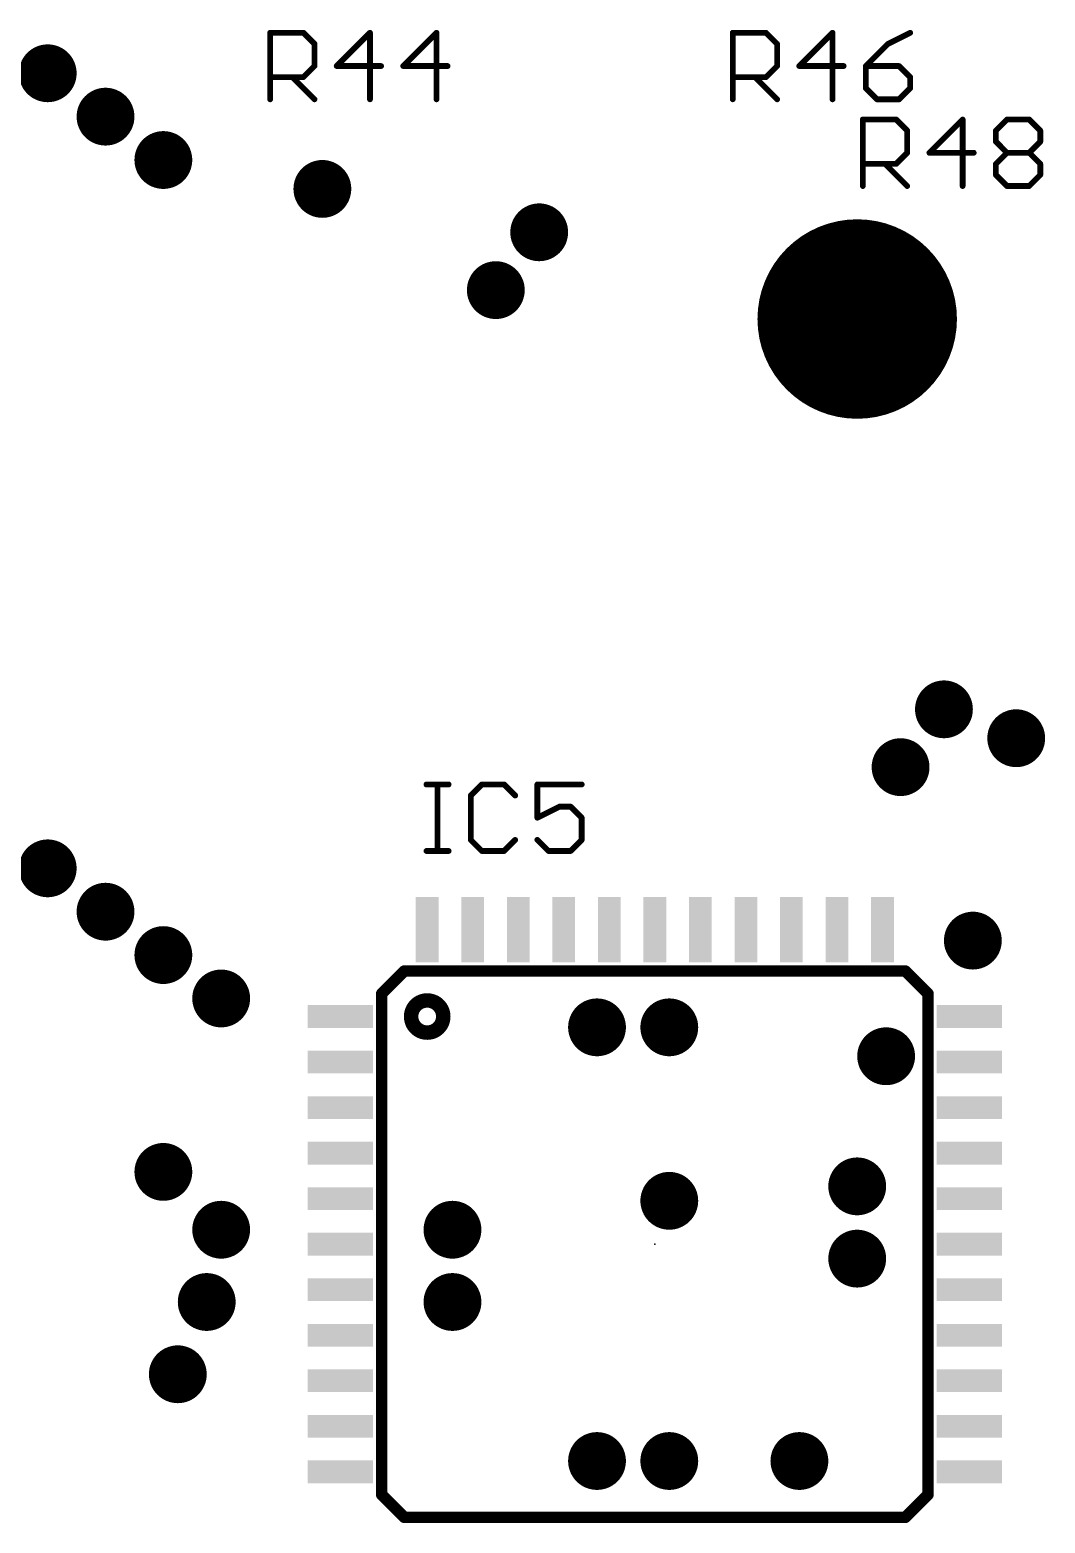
# Model space of a CAD drawing. Extents: x -10 to 136, y 0 to 101.
# Drawn here: x 66.49 to 84.33, y 48.44 to 74.68 of the extents above; entities that cross this region are included whole.
import ezdxf

# ---------------------------------------------------------------- set-up
doc = ezdxf.new("R2010")
doc.units = 0
for name, color, linetype in [('18', 92, 'CONTINUOUS'), ('20', 7, 'CONTINUOUS'), ('21', 253, 'CONTINUOUS'), ('23', 7, 'CONTINUOUS'), ('25', 253, 'CONTINUOUS'), ('51', 253, 'CONTINUOUS')]:
    doc.layers.add(name, color=color, linetype=linetype)

# ---------------------------------------------------------------- blocks, each defined once
blk = doc.blocks.new('RECT')
blk.add_solid([(-0.5, -0.5), (0.5, -0.5), (-0.5, 0.5), (0.5, 0.5)])
blk = doc.blocks.new('ROUNDV')
at = {"const_width": 0.5}
blk.add_lwpolyline([(0, -0.25, 1), (0, 0.25, 1), (0, -0.25)], format="xyb", dxfattribs=at)

msp = doc.modelspace()

# ---------------------------------------------------------------- linework, layer by layer
at = {"layer": '20'}
msp.add_circle((81.026, 69.596), 1.651, dxfattribs=at)
at = {"layer": '21', "const_width": 0.2032}
for points in [[(72.67, 57.74), (73.07, 58.14)], [(73.07, 58.14), (81.87, 58.14)], [(81.87, 58.14), (82.27, 57.74)], [(72.67, 48.94), (72.67, 57.74)], [(82.27, 57.74), (82.27, 48.94)], [(73.07, 48.54), (72.67, 48.94)], [(82.27, 48.94), (81.87, 48.54)], [(81.87, 48.54), (73.07, 48.54)]]:
    msp.add_lwpolyline(points, dxfattribs=at)
at = {"layer": '21'}
for points, const_width in [([(73.07, 58.1908, 1), (73.07, 58.0892)], 0.1016), ([(73.1059, 58.1041, 1), (73.0341, 58.1759)], 0.1016), ([(81.9059, 58.1759, 1), (81.8341, 58.1041)], 0.1016), ([(81.87, 58.0892, 1), (81.87, 58.1908)], 0.1016), ([(72.7208, 57.74, 1), (72.6192, 57.74)], 0.1016), ([(72.6341, 57.7759, 1), (72.7059, 57.7041)], 0.1016), ([(73.47, 57.0573, 1), (73.47, 57.6227, 1), (73.47, 57.0573)], 0.254), ([(82.3208, 57.74, 1), (82.2192, 57.74)], 0.1016), ([(82.2341, 57.7041, 1), (82.3059, 57.7759)], 0.1016), ([(72.7059, 48.9759, 1), (72.6341, 48.9041)], 0.1016), ([(72.6192, 48.94, 1), (72.7208, 48.94)], 0.1016), ([(82.2192, 48.94, 1), (82.3208, 48.94)], 0.1016), ([(82.3059, 48.9041, 1), (82.2341, 48.9759)], 0.1016), ([(73.07, 48.5908, 1), (73.07, 48.4892)], 0.1016), ([(73.0341, 48.5041, 1), (73.1059, 48.5759)], 0.1016), ([(81.8341, 48.5759, 1), (81.9059, 48.5041)], 0.1016), ([(81.87, 48.4892, 1), (81.87, 48.5908)], 0.1016)]:
    msp.add_lwpolyline(points, format="xyb", dxfattribs=dict(at, const_width=const_width))
at = {"layer": '23'}
msp.add_point((77.47, 53.34), dxfattribs=at)
at = {"layer": '25', "const_width": 0.1016}
for points in [[(70.7107, 73.4568), (70.7107, 74.6261)], [(70.7107, 74.6261), (71.2953, 74.6261)], [(71.2953, 74.6261), (71.4902, 74.4312)], [(72.4646, 74.6261), (71.88, 74.0414)], [(72.4646, 73.4568), (72.4646, 74.6261)], [(73.6339, 74.6261), (73.0493, 74.0414)], [(73.6339, 73.4568), (73.6339, 74.6261)], [(78.8387, 73.4568), (78.8387, 74.6261)], [(78.8387, 74.6261), (79.4233, 74.6261)], [(79.4233, 74.6261), (79.6182, 74.4312)], [(80.5926, 74.6261), (80.008, 74.0414)], [(80.5926, 73.4568), (80.5926, 74.6261)], [(81.9568, 74.6261), (81.567, 74.4312)], [(71.4902, 74.4312), (71.4902, 74.0414)], [(79.6182, 74.4312), (79.6182, 74.0414)], [(81.567, 74.4312), (81.1773, 74.0414)], [(71.4902, 74.0414), (71.2953, 73.8465)], [(71.88, 74.0414), (72.6595, 74.0414)], [(73.0493, 74.0414), (73.8288, 74.0414)], [(79.6182, 74.0414), (79.4233, 73.8465)], [(80.008, 74.0414), (80.7875, 74.0414)], [(81.1773, 74.0414), (81.1773, 73.6516)], [(81.7619, 74.0414), (81.1773, 74.0414)], [(81.9568, 73.8465), (81.7619, 74.0414)], [(71.2953, 73.8465), (70.7107, 73.8465)], [(71.1004, 73.8465), (71.4902, 73.4568)], [(79.4233, 73.8465), (78.8387, 73.8465)], [(79.2284, 73.8465), (79.6182, 73.4568)], [(81.9568, 73.6516), (81.9568, 73.8465)], [(81.1773, 73.6516), (81.3721, 73.4568)], [(81.3721, 73.4568), (81.7619, 73.4568)], [(81.7619, 73.4568), (81.9568, 73.6516)], [(81.1247, 71.9328), (81.1247, 73.1021)], [(81.1247, 73.1021), (81.7093, 73.1021)], [(81.7093, 73.1021), (81.9042, 72.9072)], [(81.9042, 72.9072), (81.9042, 72.5174)], [(82.8786, 73.1021), (82.294, 72.5174)], [(82.8786, 71.9328), (82.8786, 73.1021)], [(83.4633, 72.9072), (83.6581, 73.1021)], [(83.4633, 72.7123), (83.4633, 72.9072)], [(83.6581, 73.1021), (84.0479, 73.1021)], [(84.0479, 73.1021), (84.2428, 72.9072)], [(84.2428, 72.9072), (84.2428, 72.7123)], [(83.6581, 72.5174), (83.4633, 72.7123)], [(84.2428, 72.7123), (84.0479, 72.5174)], [(81.9042, 72.5174), (81.7093, 72.3225)], [(82.294, 72.5174), (83.0735, 72.5174)], [(83.4633, 72.3225), (83.6581, 72.5174)], [(83.6581, 72.5174), (84.0479, 72.5174)], [(84.0479, 72.5174), (84.2428, 72.3225)], [(81.7093, 72.3225), (81.1247, 72.3225)], [(81.5144, 72.3225), (81.9042, 71.9328)], [(83.4633, 72.1276), (83.4633, 72.3225)], [(83.6581, 71.9328), (83.4633, 72.1276)], [(84.2428, 72.1276), (84.0479, 71.9328)], [(84.2428, 72.3225), (84.2428, 72.1276)], [(84.0479, 71.9328), (83.6581, 71.9328)], [(73.4568, 61.4181), (73.8465, 61.4181)], [(73.6516, 60.2488), (73.6516, 61.4181)], [(74.4311, 61.4181), (74.2363, 61.2232)], [(74.8209, 61.4181), (74.4311, 61.4181)], [(75.0158, 61.2232), (74.8209, 61.4181)], [(76.1851, 61.4181), (75.4056, 61.4181)], [(75.4056, 61.4181), (75.4056, 60.8334)], [(74.2363, 61.2232), (74.2363, 60.4436)], [(75.4056, 60.8334), (75.7953, 61.0283)], [(75.7953, 61.0283), (75.9902, 61.0283)], [(75.9902, 61.0283), (76.1851, 60.8334)], [(76.1851, 60.8334), (76.1851, 60.4436)], [(74.2363, 60.4436), (74.4311, 60.2488)], [(74.8209, 60.2488), (75.0158, 60.4436)], [(75.6004, 60.2488), (75.4056, 60.4436)], [(76.1851, 60.4436), (75.9902, 60.2488)], [(73.4568, 60.2488), (73.8465, 60.2488)], [(74.4311, 60.2488), (74.8209, 60.2488)], [(75.9902, 60.2488), (75.6004, 60.2488)]]:
    msp.add_lwpolyline(points, dxfattribs=at)
at = {"layer": '25', "const_width": 0.0508}
for points in [[(70.7361, 74.6261, 1), (70.6853, 74.6261)], [(70.7107, 74.6515, 1), (70.7107, 74.6007)], [(71.3133, 74.6441, 1), (71.2773, 74.6081)], [(71.2953, 74.6007, 1), (71.2953, 74.6515)], [(72.49, 74.6261, 1), (72.4392, 74.6261)], [(72.4826, 74.6081, 1), (72.4466, 74.6441)], [(73.6593, 74.6261, 1), (73.6085, 74.6261)], [(73.6519, 74.6081, 1), (73.6159, 74.6441)], [(78.8641, 74.6261, 1), (78.8133, 74.6261)], [(78.8387, 74.6515, 1), (78.8387, 74.6007)], [(79.4413, 74.6441, 1), (79.4053, 74.6081)], [(79.4233, 74.6007, 1), (79.4233, 74.6515)], [(80.618, 74.6261, 1), (80.5672, 74.6261)], [(80.6106, 74.6081, 1), (80.5746, 74.6441)], [(81.9682, 74.6034, 1), (81.9454, 74.6488)], [(71.5156, 74.4312, 1), (71.4648, 74.4312)], [(71.4722, 74.4132, 1), (71.5082, 74.4492)], [(79.6436, 74.4312, 1), (79.5928, 74.4312)], [(79.6002, 74.4132, 1), (79.6362, 74.4492)], [(81.5556, 74.4539, 1), (81.5784, 74.4085)], [(81.585, 74.4132, 1), (81.549, 74.4492)], [(71.4648, 74.0414, 1), (71.5156, 74.0414)], [(71.5082, 74.0234, 1), (71.4722, 74.0594)], [(71.862, 74.0594, 1), (71.898, 74.0234)], [(71.88, 74.0668, 1), (71.88, 74.016)], [(72.6595, 74.016, 1), (72.6595, 74.0668)], [(73.0313, 74.0594, 1), (73.0673, 74.0234)], [(73.0493, 74.0668, 1), (73.0493, 74.016)], [(73.8288, 74.016, 1), (73.8288, 74.0668)], [(79.5928, 74.0414, 1), (79.6436, 74.0414)], [(79.6362, 74.0234, 1), (79.6002, 74.0594)], [(79.99, 74.0594, 1), (80.026, 74.0234)], [(80.008, 74.0668, 1), (80.008, 74.016)], [(80.7875, 74.016, 1), (80.7875, 74.0668)], [(81.1593, 74.0594, 1), (81.1953, 74.0234)], [(81.2027, 74.0414, 1), (81.1519, 74.0414)], [(81.1773, 74.0668, 1), (81.1773, 74.016)], [(81.7799, 74.0594, 1), (81.7439, 74.0234)], [(81.7619, 74.016, 1), (81.7619, 74.0668)], [(70.7107, 73.8719, 1), (70.7107, 73.8211)], [(71.1184, 73.8645, 1), (71.0824, 73.8285)], [(71.2773, 73.8645, 1), (71.3133, 73.8285)], [(71.2953, 73.8211, 1), (71.2953, 73.8719)], [(78.8387, 73.8719, 1), (78.8387, 73.8211)], [(79.2464, 73.8645, 1), (79.2104, 73.8285)], [(79.4053, 73.8645, 1), (79.4413, 73.8285)], [(79.4233, 73.8211, 1), (79.4233, 73.8719)], [(81.9822, 73.8465, 1), (81.9314, 73.8465)], [(81.9388, 73.8285, 1), (81.9748, 73.8645)], [(70.6853, 73.4568, 1), (70.7361, 73.4568)], [(71.4722, 73.4388, 1), (71.5082, 73.4748)], [(72.4392, 73.4568, 1), (72.49, 73.4568)], [(73.6085, 73.4568, 1), (73.6593, 73.4568)], [(78.8133, 73.4568, 1), (78.8641, 73.4568)], [(79.6002, 73.4388, 1), (79.6362, 73.4748)], [(80.5672, 73.4568, 1), (80.618, 73.4568)], [(81.1953, 73.6696, 1), (81.1593, 73.6336)], [(81.1519, 73.6516, 1), (81.2027, 73.6516)], [(81.3721, 73.4822, 1), (81.3721, 73.4314)], [(81.3541, 73.4388, 1), (81.3901, 73.4748)], [(81.7439, 73.4748, 1), (81.7799, 73.4388)], [(81.7619, 73.4314, 1), (81.7619, 73.4822)], [(81.9314, 73.6516, 1), (81.9822, 73.6516)], [(81.9748, 73.6336, 1), (81.9388, 73.6696)], [(81.1501, 73.1021, 1), (81.0993, 73.1021)], [(81.1247, 73.1275, 1), (81.1247, 73.0767)], [(81.7273, 73.1201, 1), (81.6913, 73.0841)], [(81.7093, 73.0767, 1), (81.7093, 73.1275)], [(81.9296, 72.9072, 1), (81.8788, 72.9072)], [(81.8862, 72.8892, 1), (81.9222, 72.9252)], [(82.904, 73.1021, 1), (82.8532, 73.1021)], [(82.8966, 73.0841, 1), (82.8606, 73.1201)], [(83.4453, 72.9252, 1), (83.4813, 72.8892)], [(83.4887, 72.9072, 1), (83.4379, 72.9072)], [(83.6581, 73.1275, 1), (83.6581, 73.0767)], [(83.6761, 73.0841, 1), (83.6401, 73.1201)], [(84.0659, 73.1201, 1), (84.0299, 73.0841)], [(84.0479, 73.0767, 1), (84.0479, 73.1275)], [(84.2682, 72.9072, 1), (84.2174, 72.9072)], [(84.2248, 72.8892, 1), (84.2608, 72.9252)], [(83.4813, 72.7303, 1), (83.4453, 72.6943)], [(83.4379, 72.7123, 1), (83.4887, 72.7123)], [(84.2174, 72.7123, 1), (84.2682, 72.7123)], [(84.2608, 72.6943, 1), (84.2248, 72.7303)], [(81.8788, 72.5174, 1), (81.9296, 72.5174)], [(81.9222, 72.4994, 1), (81.8862, 72.5354)], [(82.276, 72.5354, 1), (82.312, 72.4994)], [(82.294, 72.5428, 1), (82.294, 72.492)], [(83.0735, 72.492, 1), (83.0735, 72.5428)], [(83.6581, 72.5428, 1), (83.6581, 72.492)], [(83.6761, 72.4994, 1), (83.6401, 72.5354)], [(83.6401, 72.4994, 1), (83.6761, 72.5354)], [(84.0659, 72.5354, 1), (84.0299, 72.4994)], [(84.0299, 72.5354, 1), (84.0659, 72.4994)], [(84.0479, 72.492, 1), (84.0479, 72.5428)], [(81.1247, 72.3479, 1), (81.1247, 72.2971)], [(81.5324, 72.3405, 1), (81.4964, 72.3045)], [(81.6913, 72.3405, 1), (81.7273, 72.3045)], [(81.7093, 72.2971, 1), (81.7093, 72.3479)], [(83.4453, 72.3405, 1), (83.4813, 72.3045)], [(83.4813, 72.1456, 1), (83.4453, 72.1096)], [(83.4887, 72.3225, 1), (83.4379, 72.3225)], [(84.2682, 72.3225, 1), (84.2174, 72.3225)], [(84.2248, 72.3045, 1), (84.2608, 72.3405)], [(84.2608, 72.1096, 1), (84.2248, 72.1456)], [(81.0993, 71.9328, 1), (81.1501, 71.9328)], [(81.8862, 71.9148, 1), (81.9222, 71.9508)], [(82.8532, 71.9328, 1), (82.904, 71.9328)], [(83.4379, 72.1276, 1), (83.4887, 72.1276)], [(83.6581, 71.9582, 1), (83.6581, 71.9074)], [(83.6401, 71.9148, 1), (83.6761, 71.9508)], [(84.0299, 71.9508, 1), (84.0659, 71.9148)], [(84.0479, 71.9074, 1), (84.0479, 71.9582)], [(84.2174, 72.1276, 1), (84.2682, 72.1276)], [(73.4568, 61.4435, 1), (73.4568, 61.3927)], [(73.677, 61.4181, 1), (73.6262, 61.4181)], [(73.8465, 61.3927, 1), (73.8465, 61.4435)], [(74.4311, 61.4435, 1), (74.4311, 61.3927)], [(74.4491, 61.4001, 1), (74.4131, 61.4361)], [(74.8389, 61.4361, 1), (74.8029, 61.4001)], [(74.8209, 61.3927, 1), (74.8209, 61.4435)], [(75.4056, 61.4435, 1), (75.4056, 61.3927)], [(75.431, 61.4181, 1), (75.3802, 61.4181)], [(76.1851, 61.3927, 1), (76.1851, 61.4435)], [(74.2183, 61.2412, 1), (74.2543, 61.2052)], [(74.2617, 61.2232, 1), (74.2109, 61.2232)], [(74.9978, 61.2052, 1), (75.0338, 61.2412)], [(75.3942, 60.8561, 1), (75.417, 60.8107)], [(75.7953, 61.0537, 1), (75.7953, 61.0029)], [(75.8067, 61.0056, 1), (75.7839, 61.051)], [(76.0082, 61.0463, 1), (75.9722, 61.0103)], [(75.9902, 61.0029, 1), (75.9902, 61.0537)], [(76.2105, 60.8334, 1), (76.1597, 60.8334)], [(76.1671, 60.8154, 1), (76.2031, 60.8514)], [(75.3802, 60.8334, 1), (75.431, 60.8334)], [(74.2543, 60.4616, 1), (74.2183, 60.4256)], [(74.2109, 60.4436, 1), (74.2617, 60.4436)], [(75.0338, 60.4256, 1), (74.9978, 60.4616)], [(75.4236, 60.4616, 1), (75.3876, 60.4256)], [(76.1597, 60.4436, 1), (76.2105, 60.4436)], [(76.2031, 60.4256, 1), (76.1671, 60.4616)], [(73.4568, 60.2742, 1), (73.4568, 60.2234)], [(73.6262, 60.2488, 1), (73.677, 60.2488)], [(73.8465, 60.2234, 1), (73.8465, 60.2742)], [(74.4311, 60.2742, 1), (74.4311, 60.2234)], [(74.4131, 60.2308, 1), (74.4491, 60.2668)], [(74.8029, 60.2668, 1), (74.8389, 60.2308)], [(74.8209, 60.2234, 1), (74.8209, 60.2742)], [(75.6004, 60.2742, 1), (75.6004, 60.2234)], [(75.5824, 60.2308, 1), (75.6184, 60.2668)], [(75.9722, 60.2668, 1), (76.0082, 60.2308)], [(75.9902, 60.2234, 1), (75.9902, 60.2742)]]:
    msp.add_lwpolyline(points, format="xyb", dxfattribs=at)
at = {"layer": '29', "const_width": 1.7526}
msp.add_lwpolyline([(81.026, 68.7197, 1), (81.026, 70.4723, 1), (81.026, 68.7197)], format="xyb", dxfattribs=at)
at = {"layer": '30', "const_width": 1.7526}
msp.add_lwpolyline([(81.026, 68.7197, 1), (81.026, 70.4723, 1), (81.026, 68.7197)], format="xyb", dxfattribs=at)

# ---------------------------------------------------------------- block references
at = {"layer": '18', "xscale": 1.016, "yscale": 1.016}
for p in [(66.802, 73.914), (67.818, 73.152), (68.834, 72.39), (71.628, 71.882), (75.438, 71.12), (74.676, 70.104), (82.55, 62.738), (83.82, 62.23), (81.788, 61.722), (66.802, 59.944), (67.818, 59.182), (83.058, 58.674), (68.834, 58.42), (69.85, 57.658), (76.454, 57.15), (77.724, 57.15), (81.534, 56.642), (68.834, 54.61), (81.026, 54.356), (77.724, 54.102), (69.85, 53.594), (73.914, 53.594), (81.026, 53.086), (69.596, 52.324), (73.914, 52.324), (69.088, 51.054), (76.454, 49.53), (77.724, 49.53), (80.01, 49.53)]:
    msp.add_blockref('ROUNDV', p, dxfattribs=at)
at = {"layer": '51'}
for p, xscale, yscale in [((73.47, 58.865), 0.3998, 1.1501), ((74.27, 58.865), 0.4, 1.1501), ((75.0701, 58.865), 0.4, 1.1501), ((75.8699, 58.865), 0.4001, 1.1501), ((76.67, 58.865), 0.4001, 1.1501), ((77.47, 58.865), 0.3998, 1.1501), ((78.2699, 58.865), 0.4001, 1.1501), ((79.07, 58.865), 0.4001, 1.1501), ((79.8699, 58.865), 0.4, 1.1501), ((80.67, 58.865), 0.4, 1.1501), ((81.47, 58.865), 0.3998, 1.1501), ((71.9449, 57.34), 1.1501, 0.3998), ((82.995, 57.34), 1.1501, 0.3998), ((71.9449, 56.54), 1.1501, 0.4), ((82.995, 56.54), 1.1501, 0.4), ((71.9449, 55.7399), 1.1501, 0.4), ((82.995, 55.7399), 1.1501, 0.4), ((71.9449, 54.94), 1.1501, 0.4001), ((82.995, 54.94), 1.1501, 0.4001), ((71.9449, 54.1399), 1.1501, 0.4001), ((82.995, 54.1399), 1.1501, 0.4001), ((71.9449, 53.34), 1.1501, 0.3998), ((82.995, 53.34), 1.1501, 0.3998), ((71.9449, 52.54), 1.1501, 0.4001), ((82.995, 52.54), 1.1501, 0.4001), ((71.9449, 51.7399), 1.1501, 0.4001), ((82.995, 51.7399), 1.1501, 0.4001), ((71.9449, 50.9401), 1.1501, 0.4), ((82.995, 50.9401), 1.1501, 0.4), ((71.9449, 50.14), 1.1501, 0.4), ((82.995, 50.14), 1.1501, 0.4), ((71.9449, 49.34), 1.1501, 0.3998), ((82.995, 49.34), 1.1501, 0.3998)]:
    msp.add_blockref('RECT', p, dxfattribs=dict(at, xscale=xscale, yscale=yscale))

doc.saveas('drawing.dxf')
